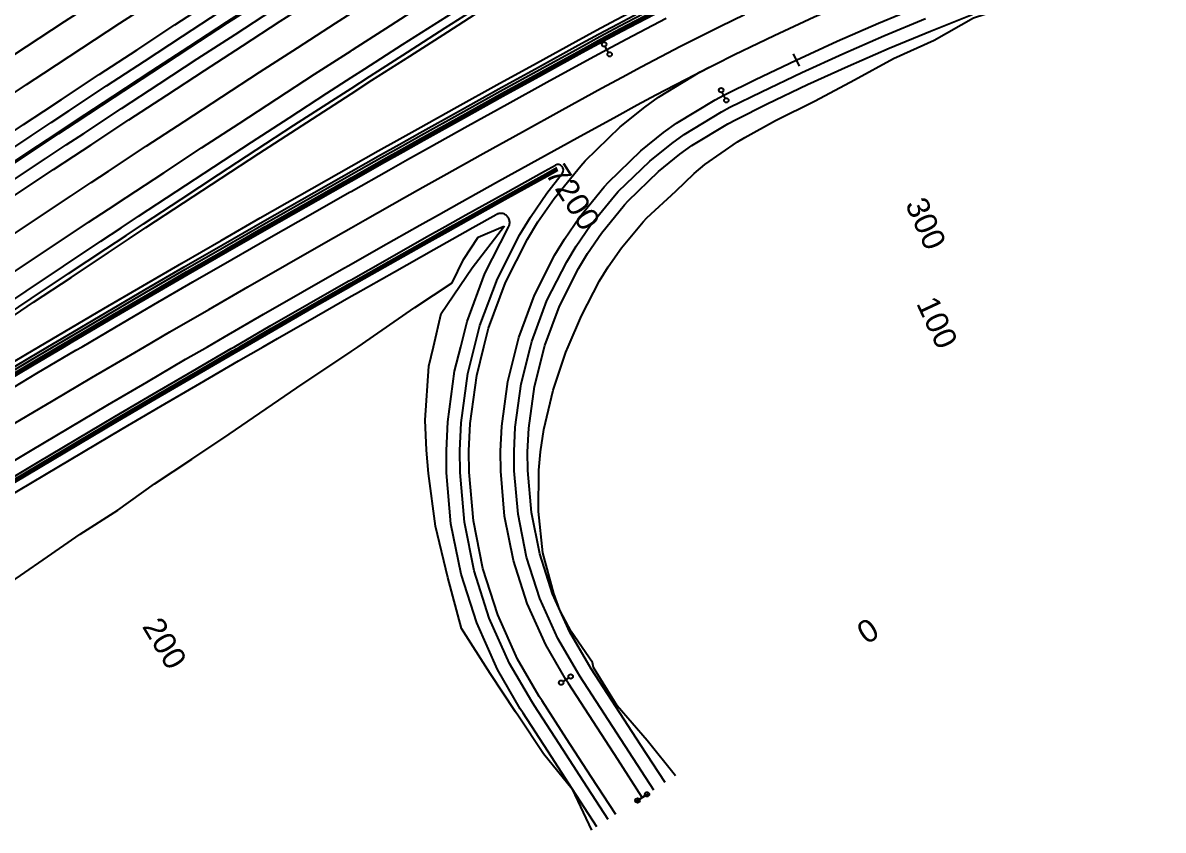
# Model space of a CAD drawing. Extents: x 387562 to 388546, y 804386 to 804945.
# Drawn here: x 387863.6 to 387989.9, y 804546.5 to 804635.8 of the extents above; entities that cross this region are included whole.
import ezdxf
from ezdxf.enums import TextEntityAlignment as Align

# ---------------------------------------------------------------- set-up
doc = ezdxf.new("R2010")
doc.units = 0
doc.layers.get('0').update_dxf_attribs({"linetype": 'CONTINUOUS'})
doc.styles.add('ARIAL', font='ARIAL.FON')

msp = doc.modelspace()

# ---------------------------------------------------------------- linework, layer by layer
at = {"color": 1}
for p, q in [((387928.5079, 804632.566), (387928.1447, 804633.2334)), ((387941.4283, 804627.4863), (387941.0858, 804628.1646)), ((387924.1035, 804563.3704), (387923.4661, 804562.9569)), ((387932.5606, 804550.3338), (387931.9232, 804549.9203))]:
    msp.add_line(p, q, dxfattribs=at)
at = {"color": 3}
for p, q in [((387948.9598, 804632.4), (387949.5943, 804631.0408)), ((387931.6127, 804549.7189), (387932.8711, 804550.5353))]:
    msp.add_line(p, q, dxfattribs=at)
at = {"color": 7}
msp.add_line((387900, 804599.4677), (387900.78, 804600), dxfattribs=at)
at = {"color": 7, "linetype": 'CONTINUOUS'}
for points in [[(387900, 804632.7491), (387900.148, 804632.8445), (387904.3446, 804635.5369), (387908.5466, 804638.2208), (387912.7539, 804640.8964), (387916.9666, 804643.5635), (387921.1846, 804646.2222), (387925.4079, 804648.8724), (387929.6365, 804651.5142), (387933.8704, 804654.1476), (387938.1095, 804656.7724), (387942.3539, 804659.3888), (387946.6035, 804661.9967), (387950.8583, 804664.5961), (387955.1183, 804667.187), (387959.3835, 804669.7693), (387963.6538, 804672.3431), (387967.9293, 804674.9084), (387972.2099, 804677.4651), (387976.4956, 804680.0132), (387980.7863, 804682.5528), (387985.0822, 804685.0838), (387987.4336, 804686.4642)], [(387815.0252, 804600), (387818.2625, 804602.2454), (387822.3981, 804605.1016), (387826.5394, 804607.9495), (387830.6863, 804610.7891), (387834.8389, 804613.6204), (387838.9972, 804616.4434), (387843.1611, 804619.2581), (387847.3307, 804622.0645), (387851.5058, 804624.8625), (387855.6866, 804627.6521), (387859.8729, 804630.4334), (387862.1142, 804631.9176), (387864.0647, 804633.2063), (387868.2621, 804635.9709), (387872.465, 804638.727), (387876.6734, 804641.4747), (387880.8873, 804644.214), (387885.1067, 804646.9448), (387889.3315, 804649.6672), (387893.5618, 804652.3812), (387897.7975, 804655.0867), (387900, 804656.4873)], [(387900, 804619.3926), (387903.2494, 804621.2247), (387905.307, 804622.3799), (387907.6151, 804623.6719), (387911.9869, 804626.1082), (387916.3648, 804628.5335), (387920.7487, 804630.9479), (387925.1387, 804633.3513), (387927.4076, 804634.5879), (387929.5501, 804635.7427), (387934.0089, 804638.0751), (387938.5059, 804640.333), (387941.1999, 804641.641), (387943.0399, 804642.5155), (387947.6096, 804644.6222), (387952.2139, 804646.6525), (387956.8513, 804648.6057), (387961.0279, 804651.7382), (387965.2771, 804654.8088)], [(387900, 804619.0482), (387903.3964, 804620.9632), (387905.4538, 804622.1182), (387907.7615, 804623.41), (387912.1326, 804625.8459), (387916.5098, 804628.2709), (387920.8931, 804630.6849), (387925.2824, 804633.088), (387927.551, 804634.3244), (387929.6914, 804635.478), (387934.1457, 804637.8082), (387938.6383, 804640.0637), (387941.3295, 804641.3705), (387943.1678, 804642.2441), (387947.733, 804644.3487), (387952.3326, 804646.377), (387956.9654, 804648.3283), (387961.1374, 804651.4589), (387965.3819, 804654.5277)], [(387900, 804618.7038), (387903.5434, 804620.7017), (387905.6005, 804621.8565), (387907.9078, 804623.1482), (387912.2783, 804625.5837), (387916.6549, 804628.0083), (387921.0375, 804630.422), (387925.4261, 804632.8247), (387927.6944, 804634.0609), (387929.8327, 804635.2134), (387934.2826, 804637.5412), (387938.7706, 804639.7945), (387941.4592, 804641.1), (387943.2956, 804641.9728), (387947.8563, 804644.0753), (387952.4514, 804646.1015), (387957.0796, 804648.0508), (387961.2469, 804651.1796), (387965.4867, 804654.2466)], [(387821.1703, 804600), (387824.3842, 804602.2197), (387828.5197, 804605.0636), (387832.6609, 804607.8993), (387836.8077, 804610.7267), (387840.9602, 804613.5457), (387845.1183, 804616.3565), (387849.2821, 804619.159), (387853.4514, 804621.9531), (387857.6263, 804624.7388), (387861.8068, 804627.5162), (387864.045, 804628.9983), (387865.9928, 804630.2853), (387870.1843, 804633.046), (387874.3814, 804635.7982), (387878.5839, 804638.5421), (387882.792, 804641.2776), (387887.0055, 804644.0046), (387891.2244, 804646.7233), (387895.4488, 804649.4334), (387899.6786, 804652.1351), (387900, 804652.3395)], [(387827.3333, 804600), (387830.5, 804602.1778), (387834.6354, 804605.0095), (387838.7765, 804607.8329), (387842.9232, 804610.648), (387847.0755, 804613.4549), (387851.2334, 804616.2534), (387855.397, 804619.0436), (387859.566, 804621.8255), (387863.7407, 804624.5991), (387865.9758, 804626.0791), (387867.9209, 804627.3642), (387872.1066, 804630.1211), (387876.2978, 804632.8695), (387880.4945, 804635.6096), (387884.6966, 804638.3412), (387888.9042, 804641.0645), (387893.1173, 804643.7793), (387897.3358, 804646.4857), (387900, 804648.1874)], [(387900, 804609.1392), (387903.2816, 804611.0004), (387907.6217, 804613.4475), (387909.6702, 804614.5975), (387911.968, 804615.8838), (387916.3203, 804618.3092), (387920.6786, 804620.7237), (387925.043, 804623.1273), (387929.4134, 804625.52), (387931.6723, 804626.7512), (387933.7515, 804627.8718), (387938.0785, 804630.1353), (387942.4426, 804632.3264), (387945.0569, 804633.5958), (387946.8426, 804634.4445), (387951.2773, 804636.4889), (387955.7455, 804638.4592), (387960.2458, 804640.3547), (387964.7772, 804642.1749), (387969.3382, 804643.9194), (387973.9277, 804645.5876), (387978.5444, 804647.1791), (387981.6843, 804648.2127)], [(387924.0452, 804600), (387925.5213, 804603.4164), (387927.5121, 804607.3006), (387928.4714, 804608.8225), (387929.9409, 804610.9223), (387932.3355, 804613.8297), (387932.7458, 804614.2546), (387935.9442, 804617.2006), (387937.9976, 804619.16), (387939.1733, 804620.1539), (387942.7841, 804622.6775), (387943.6109, 804623.1629), (387946.9788, 804625.0294), (387951.3757, 804627.2243), (387955.7257, 804629.5351), (387960.0692, 804631.8913), (387964.5599, 804633.9272), (387968.8957, 804636.3844), (387973.6011, 804637.9045), (387979.0053, 804637.3847), (387981.9817, 804641.4663), (387982.9156, 804641.1857), (387984.0635, 804641.2754)], [(387837.9394, 804600), (387838.0204, 804600.0555), (387842.1516, 804602.8721), (387846.2883, 804605.6806), (387850.4307, 804608.4807), (387854.5787, 804611.2725), (387858.7322, 804614.056), (387862.8913, 804616.8313), (387867.056, 804619.5982), (387869.2857, 804621.0746), (387871.2261, 804622.3567), (387875.4018, 804625.1069), (387879.583, 804627.8488), (387883.7696, 804630.5823), (387887.9617, 804633.3074), (387892.1593, 804636.0241), (387896.3623, 804638.7325), (387900, 804641.0663)], [(387918.3113, 804600), (387918.5657, 804601.0139), (387920.3121, 804605.6962), (387922.5668, 804610.1561), (387923.638, 804611.9168), (387925.3022, 804614.3384), (387928.0284, 804617.6906), (387928.4845, 804618.1917), (387932.0743, 804621.6683), (387934.6029, 804623.7036), (387936.0276, 804624.7254), (387940.2955, 804627.3254), (387941.2571, 804627.8254), (387944.7648, 804629.5666), (387949.277, 804631.7204), (387953.8258, 804633.796), (387958.4098, 804635.7927), (387963.0275, 804637.7099)], [(387844.1522, 804600), (387848.2513, 804602.7828), (387852.3879, 804605.5791), (387856.53, 804608.367), (387860.6778, 804611.1466), (387864.8311, 804613.918), (387868.9899, 804616.681), (387871.2165, 804618.1554), (387873.1542, 804619.4357), (387877.324, 804622.182), (387881.4994, 804624.9201), (387885.6801, 804627.6497), (387889.8664, 804630.371), (387894.058, 804633.084), (387898.2551, 804635.7885), (387900, 804636.9079)], [(387900, 804618.6785), (387903.5542, 804620.6825), (387905.6112, 804621.8374), (387907.9186, 804623.129), (387912.289, 804625.5645), (387916.6655, 804627.989), (387921.0481, 804630.4027), (387925.4367, 804632.8053), (387927.7054, 804634.0418), (387929.843, 804635.194), (387934.2926, 804637.5216)], [(387900, 804618.5637), (387903.6032, 804620.5953), (387905.6601, 804621.7501), (387907.9674, 804623.0417), (387912.3376, 804625.4771), (387916.7139, 804627.9015), (387921.0962, 804630.315), (387925.4846, 804632.7176), (387927.753, 804633.9539), (387929.8901, 804635.1057), (387934.3382, 804637.4326)], [(387900, 804618.3398), (387903.6988, 804620.4254), (387905.7555, 804621.58), (387908.0625, 804622.8714), (387912.4323, 804625.3066), (387916.8082, 804627.7308), (387921.1901, 804630.1441), (387925.578, 804632.5464), (387927.8459, 804633.7825), (387929.982, 804634.9337), (387934.4272, 804637.2591)], [(387900, 804613.1629), (387901.5588, 804614.047), (387905.9065, 804616.4984), (387907.9586, 804617.6505), (387910.2604, 804618.939), (387914.6203, 804621.3686), (387918.9864, 804623.7874), (387923.3584, 804626.1953), (387927.7365, 804628.5922), (387929.9993, 804629.8254), (387932.1033, 804630.9595), (387936.482, 804633.25), (387940.8983, 804635.4673), (387943.5438, 804636.7518)], [(387900, 804617.1861), (387904.1913, 804619.5493), (387906.247, 804620.7034), (387908.5528, 804621.9942), (387912.9204, 804624.4281), (387917.2941, 804626.8511), (387921.6738, 804629.2632), (387926.0595, 804631.6643), (387928.3263, 804632.8997), (387930.4552, 804634.0471), (387934.8856, 804636.3647)], [(387850.3842, 804600), (387854.3451, 804602.6774), (387858.4814, 804605.4615), (387862.6233, 804608.2372), (387866.7708, 804611.0046), (387870.9238, 804613.7638), (387873.1473, 804615.2361), (387875.0823, 804616.5146), (387879.2463, 804619.2571), (387883.4157, 804621.9913), (387887.5907, 804624.7172), (387891.771, 804627.4347), (387895.9568, 804630.1438), (387900, 804632.7491)], [(387914.7083, 804600), (387915.2235, 804602.0529), (387917.1057, 804607.0995), (387919.5358, 804611.9062), (387920.6903, 804613.8039), (387922.4839, 804616.4139), (387925.4222, 804620.0267), (387925.9137, 804620.5668), (387929.7828, 804624.3139), (387932.508, 804626.5075), (387934.0436, 804627.6088), (387938.6434, 804630.4109), (387939.6549, 804630.9372), (387939.6677, 804630.9438)], [(387866.4201, 804600), (387868.5469, 804601.2558), (387872.8627, 804603.7898), (387877.1849, 804606.3131), (387881.5134, 804608.8255), (387885.8482, 804611.327), (387890.1892, 804613.8178), (387894.5364, 804616.2976), (387898.8898, 804618.7666), (387900, 804619.3926)], [(387867.0102, 804600), (387868.6991, 804600.9973), (387873.0143, 804603.5309), (387877.3359, 804606.0538), (387881.6637, 804608.5658), (387885.9978, 804611.067), (387890.3382, 804613.5574), (387894.6848, 804616.0369), (387899.0375, 804618.5055), (387900, 804619.0482)], [(387867.6002, 804600), (387868.8513, 804600.7388), (387873.1659, 804603.2721), (387877.4868, 804605.7945), (387881.814, 804608.3062), (387886.1475, 804610.807), (387890.4872, 804613.297), (387894.8331, 804615.7761), (387899.1852, 804618.2443), (387900, 804618.7038)], [(387867.6434, 804600), (387868.8625, 804600.7198), (387873.177, 804603.2531), (387877.4979, 804605.7755), (387881.825, 804608.2871), (387886.1584, 804610.7879), (387890.4981, 804613.2779), (387894.844, 804615.757), (387899.196, 804618.2252), (387900, 804618.6785)], [(387900, 804606.8515), (387904.2611, 804609.2681), (387908.5969, 804611.7128), (387910.6433, 804612.8617), (387912.9388, 804614.1467), (387917.2868, 804616.5697), (387921.6408, 804618.9818), (387922.8519, 804619.6502)], [(387900, 804606.725), (387904.3153, 804609.1724), (387908.6508, 804611.6169), (387910.6971, 804612.7658), (387912.9925, 804614.0507), (387917.3402, 804616.4735), (387921.694, 804618.8855), (387922.905, 804619.5539)], [(387867.8401, 804600), (387868.9132, 804600.6337), (387873.2275, 804603.1668), (387877.5482, 804605.6891), (387881.8751, 804608.2006), (387886.2083, 804610.7012), (387890.5478, 804613.1911), (387894.8934, 804615.67), (387899.2452, 804618.1381), (387900, 804618.5637)], [(387868.2236, 804600), (387869.0121, 804600.4656), (387873.326, 804602.9985), (387877.6463, 804605.5205), (387881.9728, 804608.0318), (387886.3056, 804610.5322), (387890.6446, 804613.0218), (387894.9898, 804615.5005), (387899.3412, 804617.9684), (387900, 804618.3398)], [(387870.204, 804600), (387873.8338, 804602.1312), (387878.1519, 804604.652), (387882.4762, 804607.162), (387886.8068, 804609.6611), (387891.1437, 804612.1495), (387895.4867, 804614.627), (387899.8359, 804617.0936), (387900, 804617.1861)], [(387877.1254, 804600), (387879.9126, 804601.6271), (387884.2294, 804604.1327), (387888.5524, 804606.6275), (387892.8817, 804609.1115), (387897.2171, 804611.5847), (387900, 804613.1629)], [(387900.78, 804600), (387902.9601, 804601.4879), (387907.0528, 804604.3313), (387911.1985, 804607.0853), (387912.4409, 804609.6554), (387914.0695, 804612.1236), (387916.8175, 804613.2867)], [(387909.1107, 804600), (387909.9578, 804603.69), (387913.3879, 804608.7266), (387916.9919, 804613.3751)], [(387884.0814, 804600), (387885.9826, 804601.1035), (387890.2981, 804603.5939), (387894.6197, 804606.0736), (387898.9476, 804608.5424), (387900, 804609.1392)], [(387888.0518, 804600), (387891.2906, 804601.8691), (387895.6079, 804604.3463), (387899.9315, 804606.8126), (387900, 804606.8515)], [(387888.2718, 804600), (387891.3454, 804601.7738), (387895.6626, 804604.2508), (387899.9858, 804606.717), (387900, 804606.725)], [(387800, 804556.7266), (387801.415, 804557.6404), (387805.6221, 804560.3424), (387807.715, 804561.6811), (387809.8359, 804563.0338), (387814.0564, 804565.7147), (387818.2836, 804568.3851), (387822.5174, 804571.0449), (387826.7579, 804573.694), (387831.005, 804576.3326), (387835.2587, 804578.9606), (387839.519, 804581.5779), (387843.7858, 804584.1845), (387848.059, 804586.7805), (387852.3388, 804589.3657), (387856.625, 804591.9403), (387860.9176, 804594.5042), (387865.2167, 804597.0573), (387869.5221, 804599.5996), (387870.204, 804600)], [(387800, 804550.5687), (387800.027, 804550.585), (387804.2988, 804553.1626), (387808.5767, 804555.7292), (387810.7047, 804557.0005), (387812.8607, 804558.2849), (387817.1508, 804560.8298), (387821.4469, 804563.3636), (387825.749, 804565.8866), (387830.057, 804568.3985), (387834.371, 804570.8995), (387838.691, 804573.3895), (387843.0168, 804575.8685), (387847.3484, 804578.3364), (387851.6859, 804580.7933), (387855.9507, 804583.3696), (387860.2219, 804585.9351), (387864.4995, 804588.49), (387868.7835, 804591.0342), (387873.0738, 804593.5676), (387877.3705, 804596.0903), (387881.6734, 804598.6023), (387884.0814, 804600)], [(387800, 804548.2417), (387801.096, 804548.9067), (387805.3636, 804551.4816), (387809.6373, 804554.0456), (387811.7631, 804555.3156), (387813.9171, 804556.5987), (387818.2029, 804559.1408), (387822.4948, 804561.6721), (387826.7927, 804564.1924), (387831.0965, 804566.7018), (387835.4062, 804569.2001), (387839.7219, 804571.6875), (387844.0434, 804574.1639), (387848.3708, 804576.6293), (387852.7106, 804579.0874), (387856.9775, 804581.6649), (387861.2445, 804584.2279), (387865.5178, 804586.7802), (387869.7975, 804589.3219), (387874.0835, 804591.8528), (387878.3759, 804594.373), (387882.6745, 804596.8825), (387886.9794, 804599.3812), (387888.0518, 804600)], [(387800, 804548.1131), (387801.1529, 804548.8126), (387805.4203, 804551.3874), (387809.6938, 804553.9512), (387811.8195, 804555.2211), (387813.9733, 804556.5041), (387818.2589, 804559.0462), (387822.5506, 804561.5773), (387826.8482, 804564.0974), (387831.1518, 804566.6067), (387835.4613, 804569.1049), (387839.7767, 804571.5922), (387844.098, 804574.0684), (387848.4252, 804576.5337), (387852.7661, 804578.9925), (387857.0343, 804581.5707), (387861.301, 804584.1336), (387865.5741, 804586.6857), (387869.8535, 804589.2272), (387874.1393, 804591.758), (387878.4315, 804594.2781), (387882.7299, 804596.7874), (387887.0345, 804599.286), (387888.2718, 804600)], [(387817.2591, 804570.0113), (387821.4971, 804572.6736), (387825.7416, 804575.3254), (387829.9928, 804577.9665), (387834.2506, 804580.5969), (387838.5149, 804583.2168), (387842.7858, 804585.8259), (387847.0632, 804588.4244), (387851.3471, 804591.0121), (387855.6374, 804593.5892), (387859.9342, 804596.1555), (387864.2373, 804598.711), (387866.4201, 804600)], [(387817.419, 804569.7575), (387821.6563, 804572.4194), (387825.9003, 804575.0707), (387830.1508, 804577.7114), (387834.408, 804580.3415), (387838.6717, 804582.9609), (387842.9419, 804585.5697), (387847.2186, 804588.1678), (387851.5019, 804590.7551), (387855.7916, 804593.3318), (387860.0877, 804595.8977), (387864.3902, 804598.4529), (387867.0102, 804600)], [(387817.5789, 804569.5036), (387821.8156, 804572.1652), (387826.0589, 804574.8161), (387830.3088, 804577.4564), (387834.5653, 804580.0861), (387838.8284, 804582.7051), (387843.098, 804585.3135), (387847.3741, 804587.9112), (387851.6567, 804590.4982), (387855.9457, 804593.0744), (387860.2412, 804595.64), (387864.5431, 804598.1948), (387867.6002, 804600)], [(387817.5907, 804569.485), (387821.8273, 804572.1465), (387826.0705, 804574.7974), (387830.3204, 804577.4377), (387834.5769, 804580.0674), (387838.8399, 804582.6864), (387843.1094, 804585.2947), (387847.3855, 804587.8924), (387851.668, 804590.4793), (387855.957, 804593.0556), (387860.2524, 804595.6211), (387864.5543, 804598.1758), (387867.6434, 804600)], [(387817.644, 804569.4004), (387821.8804, 804572.0618), (387826.1234, 804574.7126), (387830.3731, 804577.3527), (387834.6293, 804579.9822), (387838.8921, 804582.6011), (387843.1614, 804585.2093), (387847.4373, 804587.8068), (387851.7196, 804590.3937), (387856.0084, 804592.9698), (387860.3036, 804595.5352), (387864.6052, 804598.0898), (387867.8401, 804600)], [(387817.7479, 804569.2354), (387821.9839, 804571.8965), (387826.2265, 804574.547), (387830.4758, 804577.1869), (387834.7316, 804579.8162), (387838.994, 804582.4348), (387843.2629, 804585.0428), (387847.5383, 804587.64), (387851.8202, 804590.2266), (387856.1086, 804592.8025), (387860.4034, 804595.3676), (387864.7046, 804597.922), (387868.2236, 804600)], [(387849.8725, 804583.7869), (387854.1448, 804586.3677), (387858.4235, 804588.9377), (387862.7086, 804591.4971), (387867.0001, 804594.0457), (387871.2979, 804596.5836), (387875.6021, 804599.1108), (387877.1254, 804600)], [(387926.6462, 804546.497), (387924.5051, 804551.0287), (387924.4834, 804551.0539), (387921.3175, 804554.9601), (387918.5246, 804559.1086), (387918.2103, 804559.5892), (387915.3885, 804563.8424), (387912.2391, 804568.8028), (387910.7172, 804574.454), (387909.3409, 804580.1379), (387908.572, 804585.9636), (387908.3318, 804588.5657), (387908.198, 804591.8877), (387908.6169, 804597.849), (387909.1107, 804600)], [(387929.3057, 804548.2223), (387926.5845, 804552.4169), (387923.8633, 804556.6116), (387921.1422, 804560.8063), (387920.8384, 804561.2746), (387918.4362, 804565.415), (387916.236, 804570.3312), (387914.5946, 804575.4611), (387913.532, 804580.7414), (387913.0615, 804586.1069), (387913.044, 804588.485), (387913.1889, 804591.4915), (387913.9125, 804596.8288), (387914.7083, 804600)], [(387932.2419, 804550.1271), (387929.5208, 804554.3218), (387926.7996, 804558.5164), (387924.0784, 804562.7111), (387923.7848, 804563.1637), (387921.5465, 804567.0199), (387919.5052, 804571.5813), (387917.9821, 804576.341), (387916.9963, 804581.2403), (387916.5598, 804586.2186), (387916.5435, 804588.425), (387916.6779, 804591.2146), (387917.3493, 804596.1667), (387918.3113, 804600)], [(387935.9249, 804552.5163), (387932.7756, 804556.4333), (387929.4574, 804560.2406), (387926.8443, 804564.5054), (387926.7251, 804565.0711), (387924.3751, 804568.4794), (387923.117, 804570.8435), (387922.4336, 804572.7011), (387921.2099, 804577.1794), (387920.7431, 804581.7798), (387920.7954, 804586.3538), (387920.9807, 804588.349), (387921.3496, 804590.8438), (387922.3628, 804595.2009), (387923.7825, 804599.392), (387924.0452, 804600)], [(387861.8254, 804573.6165), (387865.9142, 804576.4315), (387869.9948, 804579.2631), (387874.1854, 804581.9123), (387878.2237, 804584.8216), (387882.3669, 804587.556), (387886.4976, 804590.3148), (387890.608, 804593.1116), (387894.7028, 804595.9392), (387898.8486, 804598.6819), (387900, 804599.4677)]]:
    msp.add_lwpolyline(points, dxfattribs=at)
at = {"color": 2, "linetype": 'CONTINUOUS'}
for points in [[(387900, 804629.775), (387901.5001, 804630.7417), (387905.6925, 804633.4313), (387909.8902, 804636.1126), (387914.0933, 804638.7855), (387918.3018, 804641.4499), (387922.5156, 804644.1059), (387926.7346, 804646.7535), (387930.959, 804649.3927), (387935.1886, 804652.0234), (387939.4235, 804654.6456), (387943.6636, 804657.2594), (387947.909, 804659.8646), (387952.1595, 804662.4614), (387956.4152, 804665.0497), (387960.6761, 804667.6294), (387964.9422, 804670.2007), (387969.2134, 804672.7634), (387973.4897, 804675.3175), (387977.7711, 804677.8631), (387982.0575, 804680.4001), (387986.3491, 804682.9285), (387989.9138, 804685.02)], [(387829.9805, 804600), (387831.3488, 804600.941), (387835.4817, 804603.771), (387839.6203, 804606.5927), (387843.7645, 804609.4062), (387847.9143, 804612.2113), (387852.0697, 804615.0082), (387856.2308, 804617.7967), (387860.3974, 804620.577), (387864.5695, 804623.3488), (387866.8033, 804624.828), (387868.7472, 804626.1124), (387872.9304, 804628.8675), (387877.1191, 804631.6143), (387881.3133, 804634.3527), (387885.5129, 804637.0828), (387889.718, 804639.8044), (387893.9285, 804642.5176), (387898.1445, 804645.2223), (387900, 804646.4075)], [(387835.2845, 804600), (387837.1742, 804601.294), (387841.3078, 804604.1123), (387845.447, 804606.9224), (387849.5919, 804609.7242), (387853.7424, 804612.5177), (387857.8984, 804615.3029), (387862.06, 804618.0798), (387866.2271, 804620.8484), (387868.4582, 804622.3257), (387870.3998, 804623.6086), (387874.578, 804626.3605), (387878.7617, 804629.104), (387882.9508, 804631.8391), (387887.1455, 804634.5659), (387891.3455, 804637.2842), (387895.551, 804639.9942), (387899.7619, 804642.6957), (387900, 804642.8478)], [(387900, 804618.3341), (387903.7012, 804620.421), (387905.7579, 804621.5757), (387908.0649, 804622.8671), (387912.4347, 804625.3022), (387916.8106, 804627.7264), (387921.1925, 804630.1397), (387925.5804, 804632.542), (387927.8483, 804633.7781), (387929.9843, 804634.9293), (387934.4294, 804637.2546)], [(387919.8554, 804600), (387919.9981, 804600.5685), (387921.6862, 804605.0948), (387923.8658, 804609.406), (387924.9013, 804611.108), (387926.51, 804613.449), (387929.1454, 804616.6893), (387929.5862, 804617.1738), (387933.0564, 804620.5345), (387935.5007, 804622.502), (387936.8779, 804623.4897), (387941.0035, 804626.003), (387941.9437, 804626.4918), (387945.4226, 804628.2185), (387949.9115, 804630.3612), (387954.4367, 804632.426), (387958.9969, 804634.4123), (387963.5907, 804636.3196)], [(387854.8483, 804600), (387855.7431, 804600.6048), (387859.8753, 804603.3861), (387864.013, 804606.159), (387868.1563, 804608.9237), (387872.3052, 804611.6801), (387874.5264, 804613.1509), (387876.4595, 804614.4282), (387880.6193, 804617.1679), (387884.7846, 804619.8994), (387888.9553, 804622.6225), (387893.1315, 804625.3372), (387897.3131, 804628.0436), (387900, 804629.775)], [(387900, 804607.4148), (387904.0199, 804609.6947), (387908.3568, 804612.14), (387910.4037, 804613.2891), (387912.6998, 804614.5744), (387917.0488, 804616.998), (387921.4039, 804619.4107), (387922.6153, 804620.0793)], [(387913.6789, 804600), (387914.2686, 804602.3498), (387916.1896, 804607.5004), (387918.6698, 804612.4063), (387919.8481, 804614.3431), (387921.6787, 804617.0069), (387923.3677, 804619.1718), (387923.4029, 804619.2191), (387923.4851, 804619.4004), (387923.5033, 804619.5987), (387923.4557, 804619.792), (387923.3475, 804619.9591), (387923.1906, 804620.0816), (387923.0022, 804620.1459), (387922.8031, 804620.1452), (387922.6153, 804620.0793)], [(387868.2334, 804600), (387869.0147, 804600.4613), (387873.3286, 804602.9942), (387877.6488, 804605.5162), (387881.9753, 804608.0275), (387886.3081, 804610.5279), (387890.6471, 804613.0175), (387894.9923, 804615.4962), (387899.3437, 804617.964), (387900, 804618.3341)], [(387887.0714, 804600), (387891.0462, 804602.2938), (387895.3646, 804604.7716), (387899.6892, 804607.2385), (387900, 804607.4148)], [(387800, 804557.917), (387800.8736, 804558.4811), (387805.0827, 804561.1845), (387807.1767, 804562.5238), (387809.2986, 804563.8773), (387813.5212, 804566.5595), (387817.7506, 804569.2312), (387821.9865, 804571.8923), (387826.2292, 804574.5428), (387830.4784, 804577.1827), (387834.7342, 804579.812), (387838.9966, 804582.4306), (387843.2655, 804585.0385), (387847.5409, 804587.6358), (387851.8228, 804590.2223), (387856.1112, 804592.7982), (387860.4059, 804595.3633), (387864.7071, 804597.9177), (387868.2334, 804600)], [(387800, 804548.8149), (387800.8423, 804549.326), (387805.111, 804551.9015), (387809.3857, 804554.4661), (387811.5121, 804555.7364), (387813.6666, 804557.0198), (387817.9535, 804559.5626), (387822.2464, 804562.0945), (387826.5453, 804564.6154), (387830.8502, 804567.1254), (387835.161, 804569.6244), (387839.4777, 804572.1124), (387843.8004, 804574.5894), (387848.1288, 804577.0554), (387852.4631, 804579.5104), (387856.7247, 804582.0847), (387860.9927, 804584.6483), (387865.2671, 804587.2012), (387869.5478, 804589.7435), (387873.8349, 804592.275), (387878.1283, 804594.7959), (387882.428, 804597.3059), (387886.734, 804599.8053), (387887.0714, 804600)], [(387928.4667, 804547.678), (387925.7456, 804551.8727), (387923.0244, 804556.0674), (387920.3032, 804560.2621), (387919.9966, 804560.7348), (387917.5475, 804564.9564), (387915.302, 804569.974), (387913.6267, 804575.2097), (387912.5422, 804580.5989), (387912.062, 804586.075), (387912.0441, 804588.5021), (387912.192, 804591.5706), (387912.9306, 804597.018), (387913.6789, 804600)], [(387933.5003, 804550.9434), (387930.7792, 804555.1381), (387928.058, 804559.3328), (387925.3368, 804563.5274), (387925.0476, 804563.9733), (387922.8796, 804567.7077), (387920.9062, 804572.1171), (387919.434, 804576.7181), (387918.481, 804581.454), (387918.059, 804586.2664), (387918.0432, 804588.3993), (387918.1732, 804591.0959), (387918.8223, 804595.883), (387919.8554, 804600)]]:
    msp.add_lwpolyline(points, dxfattribs=at)
at = {"color": 1, "linetype": 'CONTINUOUS'}
for points in [[(387900, 804627.9906), (387902.3113, 804629.48), (387906.5012, 804632.168), (387910.6964, 804634.8477), (387914.897, 804637.5189), (387919.1029, 804640.1817), (387923.3141, 804642.8362), (387927.5307, 804645.4822), (387931.7525, 804648.1197), (387935.9796, 804650.7489), (387940.2119, 804653.3695), (387944.4495, 804655.9817), (387948.6923, 804658.5854), (387952.9402, 804661.1806), (387957.1934, 804663.7673), (387961.4517, 804666.3455), (387965.7152, 804668.9152), (387969.9838, 804671.4763), (387974.2575, 804674.0289), (387978.5364, 804676.573)], [(387900, 804619.9666), (387903.0044, 804621.6606), (387905.0625, 804622.816), (387907.3712, 804624.1084), (387911.7441, 804626.5452), (387916.123, 804628.9712), (387920.5081, 804631.3862), (387924.8991, 804633.7902), (387927.1686, 804635.0271), (387929.3147, 804636.1838), (387933.7808, 804638.5201), (387938.2853, 804640.7817), (387940.9837, 804642.0919), (387942.8268, 804642.9678), (387947.4041, 804645.078), (387952.0159, 804647.1116), (387956.661, 804649.0681)], [(387832.364, 804600), (387836.2433, 804602.6563), (387840.3797, 804605.4765), (387844.5216, 804608.2885), (387848.6692, 804611.0921), (387852.8224, 804613.8875), (387856.9812, 804616.6745), (387861.1455, 804619.4533), (387865.3154, 804622.2236), (387867.548, 804623.702), (387869.4909, 804624.9857), (387873.6718, 804627.7394), (387877.8582, 804630.4847), (387882.0502, 804633.2216), (387886.2476, 804635.9502), (387890.4504, 804638.6703), (387894.6587, 804641.382), (387898.8723, 804644.0854), (387900, 804644.8056)], [(387832.6295, 804600), (387836.3279, 804602.5325), (387840.464, 804605.3525), (387844.6058, 804608.1643), (387848.7531, 804610.9678), (387852.9061, 804613.763), (387857.0646, 804616.5498), (387861.2287, 804619.3284), (387865.3983, 804622.0986), (387867.6307, 804623.5769), (387869.5735, 804624.8605), (387873.7542, 804627.614), (387877.9404, 804630.3592), (387882.132, 804633.0959), (387886.3292, 804635.8243), (387890.5318, 804638.5443), (387894.7398, 804641.2559), (387898.9532, 804643.959), (387900, 804644.6276)], [(387900, 804628.5854), (387902.0409, 804629.9005), (387906.2316, 804632.5891), (387910.4277, 804635.2693), (387914.6291, 804637.9411)], [(387921.3995, 804600), (387921.4305, 804600.1232), (387923.0604, 804604.4934), (387925.1648, 804608.656), (387926.1646, 804610.2993), (387927.7178, 804612.5595), (387930.2623, 804615.6881), (387930.6879, 804616.1558), (387934.0385, 804619.4007), (387936.3985, 804621.3003), (387937.7282, 804622.254), (387941.7116, 804624.6807), (387942.6303, 804625.1582), (387946.0804, 804626.8705), (387950.5459, 804629.002), (387955.0476, 804631.056), (387959.584, 804633.032), (387964.1539, 804634.9294), (387968.7559, 804636.7475)], [(387856.6354, 804600), (387860.4328, 804602.5559), (387864.5689, 804605.3278), (387868.7105, 804608.0913), (387872.8577, 804610.8466), (387875.0781, 804612.3169), (387877.0104, 804613.5936), (387881.1685, 804616.3323), (387885.3321, 804619.0626), (387889.5012, 804621.7846), (387893.6757, 804624.4983), (387897.8556, 804627.2036), (387900, 804628.5854)], [(387857.5308, 804600), (387860.7116, 804602.1408), (387864.8468, 804604.9121), (387868.9877, 804607.6751), (387873.134, 804610.4299), (387875.3539, 804611.8998), (387877.2858, 804613.1763), (387881.4431, 804615.9144), (387885.6059, 804618.6442), (387889.7741, 804621.3657), (387893.9478, 804624.0788), (387898.1268, 804626.7836), (387900, 804627.9906)], [(387865.4368, 804600), (387868.2932, 804601.6867), (387872.6101, 804604.2213), (387876.9334, 804606.7452), (387881.263, 804609.2582), (387885.5988, 804611.7604), (387889.9409, 804614.2517), (387894.2892, 804616.7322), (387898.6437, 804619.2018), (387900, 804619.9666)], [(387900, 804607.0699), (387904.1676, 804609.4335), (387908.5038, 804611.8785), (387910.5504, 804613.0275), (387912.8461, 804614.3125), (387917.1945, 804616.7358), (387921.549, 804619.1481), (387922.7601, 804619.8166)], [(387900, 804605.5738), (387900.4802, 804605.8478), (387904.8075, 804608.3019), (387909.1409, 804610.7453), (387911.1862, 804611.8935), (387913.4804, 804613.1778), (387916.0727, 804614.6241)], [(387912.1348, 804600), (387912.8362, 804602.7952), (387914.8154, 804608.1018), (387917.3708, 804613.1563), (387917.4242, 804613.2486), (387917.4514, 804613.2988), (387917.4921, 804613.3901), (387917.5234, 804613.485), (387917.5451, 804613.5826), (387917.5569, 804613.6819), (387917.5587, 804613.7818), (387917.5506, 804613.8814), (387917.5326, 804613.9797), (387917.5048, 804614.0758), (387917.4676, 804614.1685), (387917.4214, 804614.2571), (387917.3665, 804614.3407), (387917.3035, 804614.4183), (387917.2331, 804614.4893), (387917.156, 804614.5529), (387917.0729, 804614.6084), (387916.9847, 804614.6554), (387916.8922, 804614.6934), (387916.7964, 804614.7219), (387916.6982, 804614.7407), (387916.5987, 804614.7497), (387916.4987, 804614.7486), (387916.3994, 804614.7376), (387916.3016, 804614.7167), (387916.2064, 804614.6861), (387916.1148, 804614.6462), (387916.0727, 804614.6241)], [(387887.6716, 804600), (387891.1958, 804602.0338), (387895.5136, 804604.5112), (387899.8375, 804606.9778), (387900, 804607.0699)], [(387890.2725, 804600), (387891.8442, 804600.907), (387896.1591, 804603.3828), (387900, 804605.5738)], [(387800, 804546.9434), (387801.6706, 804547.9571), (387805.9358, 804550.5305), (387810.2072, 804553.093), (387812.3318, 804554.3623), (387814.4846, 804555.6447), (387818.768, 804558.1855), (387823.0575, 804560.7153), (387827.3529, 804563.2342), (387831.6544, 804565.7421), (387835.9617, 804568.2391), (387840.275, 804570.7251), (387844.5941, 804573.2002), (387848.9191, 804575.6642), (387853.2711, 804578.1294), (387857.5502, 804580.7141), (387861.8148, 804583.2757), (387866.0858, 804585.8266), (387870.3631, 804588.3668), (387874.6467, 804590.8963), (387878.9367, 804593.4151), (387883.233, 804595.9232), (387887.5355, 804598.4205), (387890.2725, 804600)], [(387800, 804548.464), (387800.9976, 804549.0693), (387805.2656, 804551.6444), (387809.5398, 804554.2086), (387811.6658, 804555.4787), (387813.82, 804556.762), (387818.1062, 804559.3044), (387822.3985, 804561.8359), (387826.6967, 804564.3564), (387831.001, 804566.866), (387835.3111, 804569.3646), (387839.6272, 804571.8523), (387843.9492, 804574.3289), (387848.277, 804576.7945), (387852.6146, 804579.2514), (387856.8795, 804581.8277), (387861.1468, 804584.3909), (387865.4206, 804586.9435), (387869.7007, 804589.4854), (387873.9871, 804592.0165), (387878.2799, 804594.537), (387882.579, 804597.0467), (387886.8843, 804599.5456), (387887.6716, 804600)], [(387816.9926, 804570.4344), (387821.2316, 804573.0974), (387825.4772, 804575.7497), (387829.7295, 804578.3915), (387833.9883, 804581.0226), (387838.2537, 804583.6431), (387842.5257, 804586.2529), (387846.8041, 804588.852), (387851.0891, 804591.4404), (387855.3805, 804594.0181), (387859.6783, 804596.5851), (387863.9826, 804599.1413), (387865.4368, 804600)], [(387927.2083, 804546.8617), (387924.4872, 804551.0564), (387921.766, 804555.251), (387919.0447, 804559.4459), (387918.734, 804559.9251), (387916.2145, 804564.2686), (387913.9009, 804569.4383), (387912.1749, 804574.8326), (387911.0576, 804580.3851), (387910.5628, 804586.0272), (387910.5443, 804588.5278), (387910.6967, 804591.6893), (387911.4577, 804597.3017), (387912.1348, 804600)], [(387934.7587, 804551.7598), (387932.0376, 804555.9545), (387929.3164, 804560.1491), (387926.5952, 804564.3438), (387926.3104, 804564.7828), (387924.2126, 804568.3955), (387922.3073, 804572.6529), (387920.8858, 804577.0952), (387919.9657, 804581.6678), (387919.5582, 804586.3143), (387919.543, 804588.3736), (387919.6685, 804590.9772), (387920.2952, 804595.5992), (387921.3995, 804600)]]:
    msp.add_lwpolyline(points, dxfattribs=at)
at = {"color": 3, "linetype": 'CONTINUOUS'}
for points in [[(387837.9394, 804600), (387838.0204, 804600.0555), (387842.1516, 804602.8721), (387846.2883, 804605.6806), (387850.4307, 804608.4807), (387854.5787, 804611.2725), (387858.7322, 804614.056), (387862.8913, 804616.8313), (387867.056, 804619.5982), (387869.2857, 804621.0746), (387871.2261, 804622.3567), (387875.4018, 804625.1069), (387879.583, 804627.8488), (387883.7696, 804630.5823), (387887.9617, 804633.3074), (387892.1593, 804636.0241), (387896.3623, 804638.7325), (387900, 804641.0663)], [(387918.3113, 804600), (387918.5657, 804601.0139), (387920.3121, 804605.6962), (387922.5668, 804610.1561), (387923.638, 804611.9168), (387925.3022, 804614.3384), (387928.0284, 804617.6906), (387928.4845, 804618.1917), (387932.0743, 804621.6683), (387934.6029, 804623.7036), (387936.0276, 804624.7254), (387940.2955, 804627.3254), (387941.2571, 804627.8254), (387944.7648, 804629.5666), (387949.277, 804631.7204), (387953.8258, 804633.796), (387958.4098, 804635.7927), (387963.0275, 804637.7099)], [(387900, 804617.1861), (387904.1913, 804619.5493), (387906.247, 804620.7034), (387908.5528, 804621.9942), (387912.9204, 804624.4281), (387917.2941, 804626.8511), (387921.6738, 804629.2632), (387926.0595, 804631.6643), (387928.3263, 804632.8997), (387930.4552, 804634.0471), (387934.8856, 804636.3647)], [(387870.204, 804600), (387873.8338, 804602.1312), (387878.1519, 804604.652), (387882.4762, 804607.162), (387886.8068, 804609.6611), (387891.1437, 804612.1495), (387895.4867, 804614.627), (387899.8359, 804617.0936), (387900, 804617.1861)], [(387800, 804556.7266), (387801.415, 804557.6404), (387805.6221, 804560.3424), (387807.715, 804561.6811), (387809.8359, 804563.0338), (387814.0564, 804565.7147), (387818.2836, 804568.3851), (387822.5174, 804571.0449), (387826.7579, 804573.694), (387831.005, 804576.3326), (387835.2587, 804578.9606), (387839.519, 804581.5779), (387843.7858, 804584.1845), (387848.059, 804586.7805), (387852.3388, 804589.3657), (387856.625, 804591.9403), (387860.9176, 804594.5042), (387865.2167, 804597.0573), (387869.5221, 804599.5996), (387870.204, 804600)], [(387932.2419, 804550.1271), (387929.5208, 804554.3218), (387926.7996, 804558.5164), (387924.0784, 804562.7111), (387923.7848, 804563.1637), (387921.5465, 804567.0199), (387919.5052, 804571.5813), (387917.9821, 804576.341), (387916.9963, 804581.2403), (387916.5598, 804586.2186), (387916.5435, 804588.425), (387916.6779, 804591.2146), (387917.3493, 804596.1667), (387918.3113, 804600)]]:
    msp.add_lwpolyline(points, dxfattribs=at)
at = {"color": 1}
for centre, radius in [((387928.0253, 804633.4528), 0.2497), ((387928.6263, 804632.3484), 0.2477), ((387940.9733, 804628.3875), 0.2497), ((387941.5399, 804627.2652), 0.2477), ((387924.3114, 804563.5053), 0.2477), ((387923.2566, 804562.821), 0.2497), ((387932.7685, 804550.4687), 0.2477), ((387931.7137, 804549.7844), 0.2497)]:
    msp.add_circle(centre, radius, dxfattribs=at)

# ---------------------------------------------------------------- texts
at = {"color": 2, "style": 'ARIAL'}
for s, rotation, p in [('7200', 302.511, (387923.5433, 804620.5046)), ('300', 294.273, (387963.5809, 804616.8068)), ('100', 295.022, (387964.7975, 804605.8577)), ('200', 300.777, (387878.9534, 804570.3282)), ('0', 32.972, (387955.7092, 804569.0758))]:
    msp.add_text(s, height=2.5, rotation=rotation, dxfattribs=at).set_placement(p, align=Align.TOP_LEFT)

doc.saveas('drawing.dxf')
